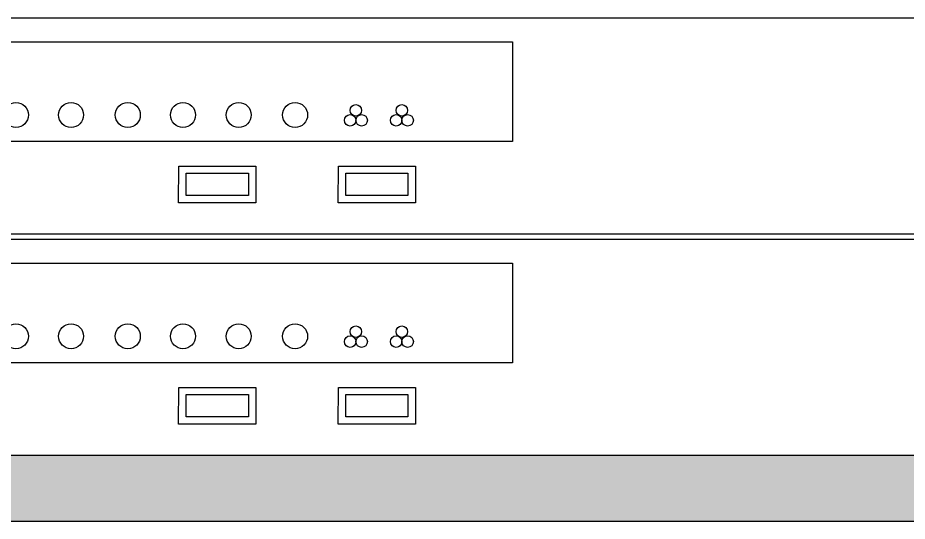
# Model space of a CAD drawing. Header units: millimetres. Extents: x 11355 to 11505, y 8083 to 8171.
# Drawn here: x 11491.59 to 11498.62, y 8137.87 to 8141.85 of the extents above; entities that cross this region are included whole.
import ezdxf

# ---------------------------------------------------------------- set-up
doc = ezdxf.new("R2010")
doc.units = ezdxf.units.MM
doc.layers.add('Bandeja Fija 1U', color=7, linetype='Continuous')
doc.layers.add('NVR - Vivotek ND9541', color=7, linetype='Continuous')

# ---------------------------------------------------------------- blocks, each defined once
blk = doc.blocks.new('Bandeja Fija 1U')
at = {"layer": 'Bandeja Fija 1U'}
h = blk.add_hatch(color=254, dxfattribs=at)
h.paths.add_polyline_path([(32647.9664, -3482.2399), (32647.9664, -3481.0088), (32647.1356, -3481.0088), (32647.1356, -3482.7605), (32666.1356, -3482.7605), (32666.1356, -3481.0088), (32665.3048, -3481.0088), (32665.3048, -3482.2399)])
edge = h.paths.add_edge_path(flags=16)
edge.add_ellipse((32647.4521, -3482.5097), major_axis=(0.1978, 0), ratio=0.699345, start_angle=0, end_angle=360)
edge = h.paths.add_edge_path(flags=16)
edge.add_ellipse((32647.4521, -3481.2597), major_axis=(0.1978, 0), ratio=0.699345, start_angle=0, end_angle=360)
edge = h.paths.add_edge_path(flags=16)
edge.add_ellipse((32665.8191, -3482.5097), major_axis=(-0.1978, 0), ratio=0.699345, start_angle=0, end_angle=360)
edge = h.paths.add_edge_path(flags=16)
edge.add_ellipse((32665.8191, -3481.2597), major_axis=(-0.1978, 0), ratio=0.699345, start_angle=0, end_angle=360)
at = {"layer": 'Bandeja Fija 1U', "color": 7, "linetype": 'Continuous'}
for p, q in [((32665.3048, -3482.2399), (32647.9664, -3482.2399)), ((32647.1356, -3482.7605), (32666.1356, -3482.7605))]:
    blk.add_line(p, q, dxfattribs=at)
blk = doc.blocks.new('NVR - Vivotek ND9541')
at = {"layer": 'NVR - Vivotek ND9541'}
for points in [[(32761.1285, -3435.6553), (32777.4385, -3435.6551), (32777.4383, -3437.3651), (32761.1283, -3437.3653)], [(32772.5764, -3436.6342), (32767.3462, -3436.6342), (32767.3462, -3435.8443), (32772.5764, -3435.8443)], [(32770.5456, -3437.1172), (32769.9353, -3437.1172), (32769.9361, -3436.8273), (32770.5463, -3436.8273)], [(32771.8086, -3437.1172), (32771.1984, -3437.1172), (32771.1991, -3436.8273), (32771.8093, -3436.8273)], [(32770.4867, -3437.0595), (32769.995, -3437.0595), (32769.995, -3436.885), (32770.4867, -3436.885)], [(32771.7497, -3437.0595), (32771.258, -3437.0595), (32771.258, -3436.885), (32771.7497, -3436.885)]]:
    blk.add_lwpolyline(points, close=True, dxfattribs=at)
for centre, radius in [((32768.648, -3436.4236), 0.0989), ((32769.0842, -3436.4236), 0.0989), ((32769.5332, -3436.4236), 0.0989), ((32769.9697, -3436.4236), 0.0989), ((32770.4106, -3436.4236), 0.0989), ((32770.8568, -3436.4236), 0.0989), ((32771.3377, -3436.3869), 0.0455), ((32771.7014, -3436.3869), 0.0455), ((32771.2922, -3436.4657), 0.0455), ((32771.3832, -3436.4657), 0.0455), ((32771.6559, -3436.4657), 0.0455), ((32771.7469, -3436.4657), 0.0455)]:
    blk.add_circle(centre, radius, dxfattribs=at)

msp = doc.modelspace()

# ---------------------------------------------------------------- block references
for name, p in [('NVR - Vivotek ND9541', (-21277.0766, 11577.5088)), ('NVR - Vivotek ND9541', (-21277.0766, 11575.7588)), ('Bandeja Fija 1U', (-21164.3258, 11620.6335))]:
    msp.add_blockref(name, p)

doc.saveas('drawing.dxf')
